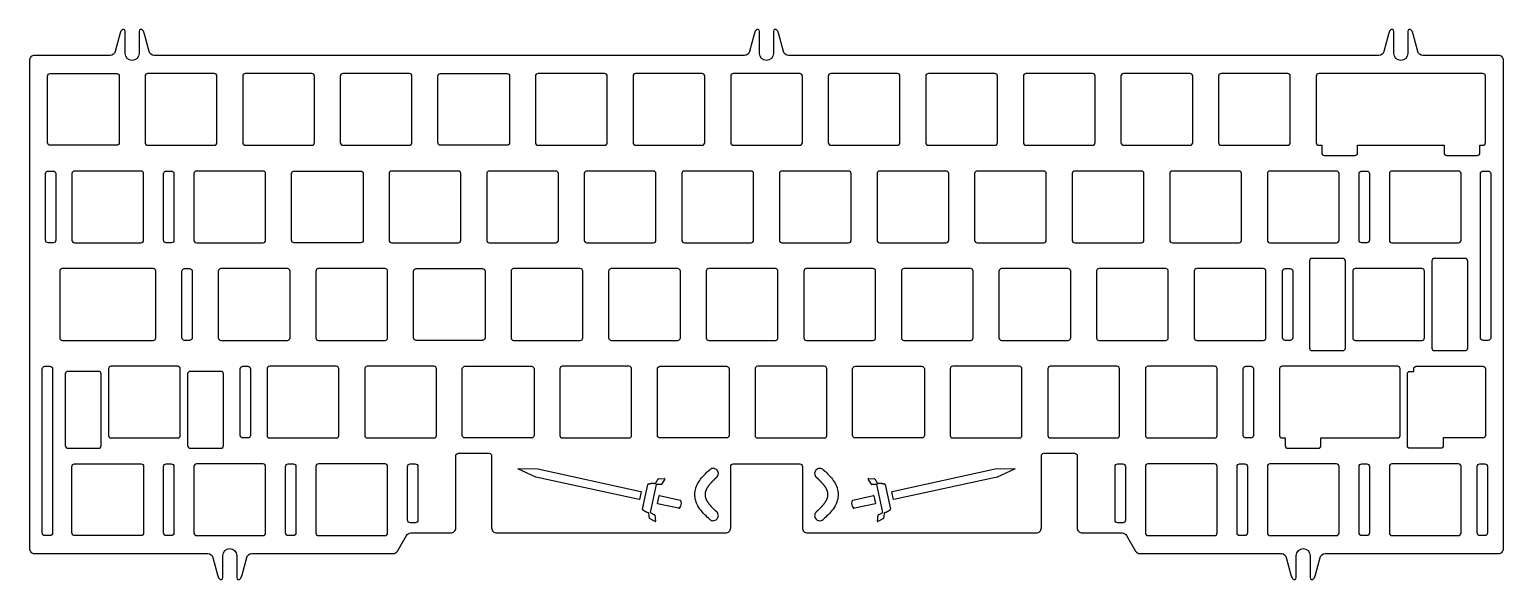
# Model space of a CAD drawing. Header units: millimetres. Extents: x -1 to 287, y -101 to 6.
import ezdxf

# ---------------------------------------------------------------- set-up
doc = ezdxf.new("R2010")
doc.units = ezdxf.units.MM
doc.header["$MEASUREMENT"] = 0

msp = doc.modelspace()

# ---------------------------------------------------------------- linework, layer by layer
for p, q in [((133.24, -79.97), (133.24, -79.97)), ((152.51, -79.97), (152.51, -79.97)), ((118.67, -87.58), (119.73, -82.74)), ((121.36, -82.77), (120.16, -88.23)), ((121.19, -82.55), (121.73, -81.67)), ((122.34, -82.74), (121.36, -82.77)), ((121.77, -81.65), (122.98, -81.61)), ((123.03, -81.69), (122.39, -82.71)), ((163.36, -82.71), (162.72, -81.69)), ((162.77, -81.61), (163.98, -81.65)), ((164.39, -82.77), (163.41, -82.74)), ((164.02, -81.67), (164.56, -82.55)), ((165.59, -88.23), (164.39, -82.77)), ((166.02, -82.74), (167.08, -87.58)), ((121.58, -86.45), (121.9, -84.98)), ((121.96, -84.94), (126.05, -85.85)), ((159.7, -85.85), (163.79, -84.94)), ((163.85, -84.98), (164.17, -86.45)), ((120.04, -89.38), (119.91, -88.36)), ((120.16, -88.23), (121.04, -88.67)), ((121.07, -88.71), (121.22, -89.91)), ((125.71, -87.4), (121.62, -86.51)), ((164.13, -86.51), (160.04, -87.4)), ((164.53, -89.91), (164.68, -88.71)), ((164.71, -88.67), (165.59, -88.23)), ((165.84, -88.36), (165.71, -89.38)), ((121.14, -89.96), (120.06, -89.42)), ((133.24, -89.48), (133.24, -89.48)), ((152.51, -89.48), (152.51, -89.48)), ((165.69, -89.42), (164.61, -89.96))]:
    msp.add_line(p, q)
for points in [[(149.88, -91.23, 0.414214), (150.88, -92.23), (195.53, -92.23, 0.414214), (196.53, -91.23), (196.53, -77.17, -0.414214), (197.03, -76.67), (203.03, -76.67, -0.414214), (203.53, -77.17), (203.53, -91.23, 0.414214), (204.53, -92.23), (212.3, -92.23, -0.267949), (213.16, -92.73), (214.91, -95.75, 0.267949), (215.78, -96.25), (243.38, -96.25, -0.341092), (244.35, -97), (245.23, -100.38, 0.082627), (245.57, -101.13, 0.742955), (246.3, -100.91), (246.3, -96.6, -1), (249, -96.6), (249, -100.91, 0.742955), (249.73, -101.13, 0.082627), (250.07, -100.38), (250.95, -97, -0.341092), (251.92, -96.25), (285.75, -96.25, 0.414214), (286.75, -95.25), (286.75, 0, 0.414214), (285.75, 1), (270.97, 1, -0.341092), (270, 1.75), (269.12, 5.13, 0.082627), (268.78, 5.88, 0.742955), (268.05, 5.66), (268.05, 1.35, -1), (265.35, 1.35), (265.35, 5.66, 0.742955), (264.62, 5.88, 0.082627), (264.28, 5.13), (263.4, 1.75, -0.341092), (262.43, 1), (147.15, 1, -0.341092), (146.18, 1.75), (145.29, 5.13, 0.082627), (144.96, 5.88, 0.742955), (144.22, 5.66), (144.22, 1.35, -1), (141.53, 1.35), (141.53, 5.66, 0.742955), (140.79, 5.88, 0.082627), (140.46, 5.13), (139.57, 1.75, -0.341092), (138.6, 1), (23.32, 1, -0.341092), (22.35, 1.75), (21.47, 5.13, 0.082627), (21.13, 5.88, 0.742955), (20.4, 5.66), (20.4, 1.35, -1), (17.7, 1.35), (17.7, 5.66, 0.742955), (16.97, 5.88, 0.082627), (16.63, 5.13), (15.75, 1.75, -0.341092), (14.78, 1), (0, 1, 0.414214), (-1, 0), (-1, -95.25, 0.414214), (0, -96.25), (33.83, -96.25, -0.341092), (34.8, -97), (35.68, -100.38, 0.082627), (36.02, -101.13, 0.742955), (36.75, -100.91), (36.75, -96.6, -1), (39.45, -96.6), (39.45, -100.91, 0.742955), (40.18, -101.13, 0.082627), (40.52, -100.38), (41.4, -97, -0.341092), (42.37, -96.25), (69.97, -96.25, 0.267949), (70.84, -95.75), (72.59, -92.73, -0.267949), (73.45, -92.23), (81.22, -92.23, 0.414214), (82.22, -91.23), (82.22, -77.17, -0.414214), (82.72, -76.67), (88.72, -76.67, -0.414214), (89.22, -77.17), (89.22, -91.23, 0.414214), (90.22, -92.23), (134.88, -92.23, 0.414214), (135.88, -91.23), (135.88, -79.23, -0.414214), (136.38, -78.73), (149.38, -78.73, -0.414214), (149.88, -79.23)], [(2.52, -16.03), (2.52, -3.03, -0.414214), (3.02, -2.53), (16.02, -2.53, -0.414214), (16.52, -3.03), (16.52, -16.03, -0.414214), (16.02, -16.53), (3.02, -16.53, -0.414214)], [(22.07, -2.53, 0.414214), (21.57, -3.03), (21.57, -16.03, 0.414214), (22.07, -16.53), (35.08, -16.53, 0.414214), (35.58, -16.03), (35.58, -3.03, 0.414214), (35.08, -2.53)], [(41.12, -2.53, 0.414214), (40.62, -3.03), (40.62, -16.03, 0.414214), (41.12, -16.53), (54.13, -16.53, 0.414214), (54.62, -16.03), (54.62, -3.03, 0.414214), (54.13, -2.53)], [(60.17, -2.53, 0.414214), (59.67, -3.03), (59.67, -16.03, 0.414214), (60.17, -16.53), (73.17, -16.53, 0.414214), (73.67, -16.03), (73.67, -3.03, 0.414214), (73.17, -2.53)], [(78.72, -16.03), (78.72, -3.03, -0.414214), (79.22, -2.53), (92.22, -2.53, -0.414214), (92.72, -3.03), (92.72, -16.03, -0.414214), (92.22, -16.53), (79.22, -16.53, -0.414214)], [(98.28, -2.53, 0.414214), (97.77, -3.03), (97.77, -16.03, 0.414214), (98.28, -16.53), (111.28, -16.53, 0.414214), (111.78, -16.03), (111.78, -3.03, 0.414214), (111.28, -2.53)], [(117.33, -2.53, 0.414214), (116.83, -3.03), (116.83, -16.03, 0.414214), (117.33, -16.53), (130.32, -16.53, 0.414214), (130.82, -16.03), (130.82, -3.03, 0.414214), (130.32, -2.53)], [(136.38, -2.53, 0.414214), (135.88, -3.03), (135.88, -16.03, 0.414214), (136.38, -16.53), (149.38, -16.53, 0.414214), (149.88, -16.03), (149.88, -3.03, 0.414214), (149.38, -2.53)], [(155.43, -2.53, 0.414214), (154.93, -3.03), (154.93, -16.03, 0.414214), (155.43, -16.53), (168.43, -16.53, 0.414214), (168.93, -16.03), (168.93, -3.03, 0.414214), (168.43, -2.53)], [(187.97, -3.03, 0.414214), (187.47, -2.53), (174.47, -2.53, 0.414214), (173.97, -3.03), (173.97, -16.03, 0.414214), (174.47, -16.53), (187.47, -16.53, 0.414214), (187.97, -16.03)], [(193.53, -2.53, 0.414214), (193.03, -3.03), (193.03, -16.03, 0.414214), (193.53, -16.53), (206.53, -16.53, 0.414214), (207.03, -16.03), (207.03, -3.03, 0.414214), (206.53, -2.53)], [(212.57, -2.53, 0.414214), (212.07, -3.03), (212.07, -16.03, 0.414214), (212.57, -16.53), (225.57, -16.53, 0.414214), (226.07, -16.03), (226.07, -3.03, 0.414214), (225.57, -2.53)], [(231.62, -2.53, 0.414214), (231.12, -3.03), (231.12, -16.03, 0.414214), (231.62, -16.53), (244.62, -16.53, 0.414214), (245.12, -16.03), (245.12, -3.03, 0.414214), (244.62, -2.53)], [(250.68, -2.53, 0.414214), (250.18, -3.03), (250.18, -16.03, 0.414214), (250.68, -16.53), (251.26, -16.53), (251.26, -18.03, 0.414214), (251.76, -18.53), (257.76, -18.53, 0.414214), (258.26, -18.03), (258.26, -16.53), (275.14, -16.53), (275.14, -18.03, 0.414214), (275.64, -18.53), (281.64, -18.53, 0.414214), (282.14, -18.03), (282.14, -16.53), (282.73, -16.53, 0.414214), (283.23, -16.03), (283.23, -3.03, 0.414214), (282.73, -2.53)], [(2.14, -35.08), (2.14, -22.08, -0.414214), (2.64, -21.58), (3.64, -21.58, -0.414214), (4.14, -22.08), (4.14, -35.08, -0.414214), (3.64, -35.58), (2.64, -35.58, -0.414214)], [(7.79, -21.58, 0.414214), (7.29, -22.08), (7.29, -35.08, 0.414214), (7.79, -35.58), (20.79, -35.58, 0.414214), (21.29, -35.08), (21.29, -22.08, 0.414214), (20.79, -21.58)], [(25.19, -35.08), (25.19, -22.08, -0.414214), (25.69, -21.58), (26.69, -21.58, -0.414214), (27.19, -22.08), (27.19, -35.08, -0.414214), (26.69, -35.58), (25.69, -35.58, -0.414214)], [(31.6, -21.58, 0.414214), (31.1, -22.08), (31.1, -35.08, 0.414214), (31.6, -35.58), (44.6, -35.58, 0.414214), (45.1, -35.08), (45.1, -22.08, 0.414214), (44.6, -21.58)], [(50.15, -35.08), (50.15, -22.08, -0.414214), (50.65, -21.58), (63.65, -21.58, -0.414214), (64.15, -22.08), (64.15, -35.08, -0.414214), (63.65, -35.58), (50.65, -35.58, -0.414214)], [(69.7, -21.58, 0.414214), (69.2, -22.08), (69.2, -35.08, 0.414214), (69.7, -35.58), (82.7, -35.58, 0.414214), (83.2, -35.08), (83.2, -22.08, 0.414214), (82.7, -21.58)], [(88.75, -21.58, 0.414214), (88.25, -22.08), (88.25, -35.08, 0.414214), (88.75, -35.58), (101.75, -35.58, 0.414214), (102.25, -35.08), (102.25, -22.08, 0.414214), (101.75, -21.58)], [(107.8, -21.58, 0.414214), (107.3, -22.08), (107.3, -35.08, 0.414214), (107.8, -35.58), (120.8, -35.58, 0.414214), (121.3, -35.08), (121.3, -22.08, 0.414214), (120.8, -21.58)], [(126.85, -21.58, 0.414214), (126.35, -22.08), (126.35, -35.08, 0.414214), (126.85, -35.58), (139.85, -35.58, 0.414214), (140.35, -35.08), (140.35, -22.08, 0.414214), (139.85, -21.58)], [(145.9, -21.58, 0.414214), (145.4, -22.08), (145.4, -35.08, 0.414214), (145.9, -35.58), (158.9, -35.58, 0.414214), (159.4, -35.08), (159.4, -22.08, 0.414214), (158.9, -21.58)], [(164.95, -21.58, 0.414214), (164.45, -22.08), (164.45, -35.08, 0.414214), (164.95, -35.58), (177.95, -35.58, 0.414214), (178.45, -35.08), (178.45, -22.08, 0.414214), (177.95, -21.58)], [(184, -21.58, 0.414214), (183.5, -22.08), (183.5, -35.08, 0.414214), (184, -35.58), (197, -35.58, 0.414214), (197.5, -35.08), (197.5, -22.08, 0.414214), (197, -21.58)], [(203.05, -21.58, 0.414214), (202.55, -22.08), (202.55, -35.08, 0.414214), (203.05, -35.58), (216.05, -35.58, 0.414214), (216.55, -35.08), (216.55, -22.08, 0.414214), (216.05, -21.58)], [(222.1, -21.58, 0.414214), (221.6, -22.08), (221.6, -35.08, 0.414214), (222.1, -35.58), (235.1, -35.58, 0.414214), (235.6, -35.08), (235.6, -22.08, 0.414214), (235.1, -21.58)], [(241.15, -21.58, 0.414214), (240.65, -22.08), (240.65, -35.08, 0.414214), (241.15, -35.58), (254.15, -35.58, 0.414214), (254.65, -35.08), (254.65, -22.08, 0.414214), (254.15, -21.58)], [(258.56, -35.08), (258.56, -22.08, -0.414214), (259.06, -21.58), (260.06, -21.58, -0.414214), (260.56, -22.08), (260.56, -35.08, -0.414214), (260.06, -35.58), (259.06, -35.58, -0.414214)], [(264.96, -21.58, 0.414214), (264.46, -22.08), (264.46, -35.08, 0.414214), (264.96, -35.58), (277.96, -35.58, 0.414214), (278.46, -35.08), (278.46, -22.08, 0.414214), (277.96, -21.58)], [(282.25, -54.13), (282.25, -22.08, -0.414214), (282.75, -21.58), (283.75, -21.58, -0.414214), (284.25, -22.08), (284.25, -54.13, -0.414214), (283.75, -54.63), (282.75, -54.63, -0.414214)], [(248.88, -56.13, 0.414214), (249.38, -56.63), (255.38, -56.63, 0.414214), (255.88, -56.13), (255.88, -39.13, 0.414214), (255.38, -38.63), (249.38, -38.63, 0.414214), (248.88, -39.13)], [(272.76, -56.13, 0.414214), (273.26, -56.63), (279.26, -56.63, 0.414214), (279.76, -56.13), (279.76, -39.13, 0.414214), (279.26, -38.63), (273.26, -38.63, 0.414214), (272.76, -39.13)], [(5.41, -40.63, 0.414214), (4.91, -41.13), (4.91, -54.13, 0.414214), (5.41, -54.63), (23.17, -54.63, 0.414214), (23.67, -54.13), (23.67, -41.13, 0.414214), (23.17, -40.63)], [(28.77, -54.13), (28.77, -41.13, -0.414214), (29.27, -40.63), (30.27, -40.63, -0.414214), (30.77, -41.13), (30.77, -54.13, -0.414214), (30.27, -54.63), (29.27, -54.63, -0.414214)], [(36.36, -40.63, 0.414214), (35.86, -41.13), (35.86, -54.13, 0.414214), (36.36, -54.63), (49.36, -54.63, 0.414214), (49.86, -54.13), (49.86, -41.13, 0.414214), (49.36, -40.63)], [(55.41, -40.63, 0.414214), (54.91, -41.13), (54.91, -54.13, 0.414214), (55.41, -54.63), (68.41, -54.63, 0.414214), (68.91, -54.13), (68.91, -41.13, 0.414214), (68.41, -40.63)], [(73.96, -54.13), (73.96, -41.13, -0.414214), (74.46, -40.63), (87.46, -40.63, -0.414214), (87.96, -41.13), (87.96, -54.13, -0.414214), (87.46, -54.63), (74.46, -54.63, -0.414214)], [(93.51, -40.63, 0.414214), (93.01, -41.13), (93.01, -54.13, 0.414214), (93.51, -54.63), (106.51, -54.63, 0.414214), (107.01, -54.13), (107.01, -41.13, 0.414214), (106.51, -40.63)], [(112.56, -40.63, 0.414214), (112.06, -41.13), (112.06, -54.13, 0.414214), (112.56, -54.63), (125.56, -54.63, 0.414214), (126.06, -54.13), (126.06, -41.13, 0.414214), (125.56, -40.63)], [(131.61, -40.63, 0.414214), (131.11, -41.13), (131.11, -54.13, 0.414214), (131.61, -54.63), (144.61, -54.63, 0.414214), (145.11, -54.13), (145.11, -41.13, 0.414214), (144.61, -40.63)], [(150.66, -40.63, 0.414214), (150.16, -41.13), (150.16, -54.13, 0.414214), (150.66, -54.63), (163.66, -54.63, 0.414214), (164.16, -54.13), (164.16, -41.13, 0.414214), (163.66, -40.63)], [(169.71, -40.63, 0.414214), (169.21, -41.13), (169.21, -54.13, 0.414214), (169.71, -54.63), (182.71, -54.63, 0.414214), (183.21, -54.13), (183.21, -41.13, 0.414214), (182.71, -40.63)], [(188.76, -40.63, 0.414214), (188.26, -41.13), (188.26, -54.13, 0.414214), (188.76, -54.63), (201.76, -54.63, 0.414214), (202.26, -54.13), (202.26, -41.13, 0.414214), (201.76, -40.63)], [(207.81, -40.63, 0.414214), (207.31, -41.13), (207.31, -54.13, 0.414214), (207.81, -54.63), (220.81, -54.63, 0.414214), (221.31, -54.13), (221.31, -41.13, 0.414214), (220.81, -40.63)], [(240.36, -41.13, 0.414214), (239.86, -40.63), (226.86, -40.63, 0.414214), (226.36, -41.13), (226.36, -54.13, 0.414214), (226.86, -54.63), (239.86, -54.63, 0.414214), (240.36, -54.13)], [(243.62, -54.13), (243.62, -41.13, -0.414214), (244.12, -40.63), (245.12, -40.63, -0.414214), (245.62, -41.13), (245.62, -54.13, -0.414214), (245.12, -54.63), (244.12, -54.63, -0.414214)], [(257.82, -40.63, 0.414214), (257.32, -41.13), (257.32, -54.13, 0.414214), (257.82, -54.63), (270.82, -54.63, 0.414214), (271.32, -54.13), (271.32, -41.13, 0.414214), (270.82, -40.63)], [(1.5, -92.23), (1.5, -60.18, -0.414214), (2, -59.68), (3, -59.68, -0.414214), (3.5, -60.18), (3.5, -92.23, -0.414214), (3, -92.73), (2, -92.73, -0.414214)], [(14.93, -59.68, 0.414214), (14.43, -60.18), (14.43, -73.18, 0.414214), (14.93, -73.68), (27.93, -73.68, 0.414214), (28.43, -73.18), (28.43, -60.18, 0.414214), (27.93, -59.68)], [(40.13, -73.18), (40.13, -60.18, -0.414214), (40.63, -59.68), (41.63, -59.68, -0.414214), (42.13, -60.18), (42.13, -73.18, -0.414214), (41.63, -73.68), (40.63, -73.68, -0.414214)], [(45.89, -59.68, 0.414214), (45.39, -60.18), (45.39, -73.18, 0.414214), (45.89, -73.68), (58.89, -73.68, 0.414214), (59.39, -73.18), (59.39, -60.18, 0.414214), (58.89, -59.68)], [(78.44, -60.18, 0.414214), (77.94, -59.68), (64.94, -59.68, 0.414214), (64.44, -60.18), (64.44, -73.18, 0.414214), (64.94, -73.68), (77.94, -73.68, 0.414214), (78.44, -73.18)], [(83.49, -73.18), (83.49, -60.18, -0.414214), (83.99, -59.68), (96.99, -59.68, -0.414214), (97.49, -60.18), (97.49, -73.18, -0.414214), (96.99, -73.68), (83.99, -73.68, -0.414214)], [(116.54, -60.18, 0.414214), (116.04, -59.68), (103.04, -59.68, 0.414214), (102.54, -60.18), (102.54, -73.18, 0.414214), (103.04, -73.68), (116.04, -73.68, 0.414214), (116.54, -73.18)], [(121.59, -73.18), (121.59, -60.18, -0.414214), (122.09, -59.68), (135.09, -59.68, -0.414214), (135.59, -60.18), (135.59, -73.18, -0.414214), (135.09, -73.68), (122.09, -73.68, -0.414214)], [(154.64, -60.18, 0.414214), (154.14, -59.68), (141.14, -59.68, 0.414214), (140.64, -60.18), (140.64, -73.18, 0.414214), (141.14, -73.68), (154.14, -73.68, 0.414214), (154.64, -73.18)], [(159.69, -73.18), (159.69, -60.18, -0.414214), (160.19, -59.68), (173.19, -59.68, -0.414214), (173.69, -60.18), (173.69, -73.18, -0.414214), (173.19, -73.68), (160.19, -73.68, -0.414214)], [(179.24, -59.68, 0.414214), (178.74, -60.18), (178.74, -73.18, 0.414214), (179.24, -73.68), (192.24, -73.68, 0.414214), (192.74, -73.18), (192.74, -60.18, 0.414214), (192.24, -59.68)], [(198.29, -59.68, 0.414214), (197.79, -60.18), (197.79, -73.18, 0.414214), (198.29, -73.68), (211.29, -73.68, 0.414214), (211.79, -73.18), (211.79, -60.18, 0.414214), (211.29, -59.68)], [(217.34, -59.68, 0.414214), (216.84, -60.18), (216.84, -73.18, 0.414214), (217.34, -73.68), (230.34, -73.68, 0.414214), (230.84, -73.18), (230.84, -60.18, 0.414214), (230.34, -59.68)], [(235.93, -73.18), (235.93, -60.18, -0.414214), (236.43, -59.68), (237.43, -59.68, -0.414214), (237.93, -60.18), (237.93, -73.18, -0.414214), (237.43, -73.68), (236.43, -73.68, -0.414214)], [(243.53, -59.68, 0.414214), (243.03, -60.18), (243.03, -73.18, 0.414214), (243.53, -73.68), (244.12, -73.68), (244.12, -75.18, 0.414214), (244.62, -75.68), (250.62, -75.68, 0.414214), (251.12, -75.18), (251.12, -73.68), (266.06, -73.68, 0.414214), (266.56, -73.18), (266.56, -60.18, 0.414214), (266.06, -59.68)], [(282.73, -73.68), (274.99, -73.68), (274.99, -75.18, -0.414214), (274.49, -75.68), (268.49, -75.68, -0.414214), (267.99, -75.18), (267.99, -61.18, -0.414214), (268.49, -60.68), (269.23, -60.68), (269.23, -60.18, -0.414214), (269.73, -59.68), (282.73, -59.68, -0.414214), (283.23, -60.18), (283.23, -73.18, -0.414214)], [(6.49, -60.68, 0.414214), (5.99, -61.18), (5.99, -75.18, 0.414214), (6.49, -75.68), (12.49, -75.68, 0.414214), (12.99, -75.18), (12.99, -61.18, 0.414214), (12.49, -60.68)], [(30.37, -60.68, 0.414214), (29.87, -61.18), (29.87, -75.18, 0.414214), (30.37, -75.68), (36.37, -75.68, 0.414214), (36.87, -75.18), (36.87, -61.18, 0.414214), (36.37, -60.68)], [(7.29, -92.23), (7.29, -79.23, -0.414214), (7.79, -78.73), (20.79, -78.73, -0.414214), (21.29, -79.23), (21.29, -92.23, -0.414214), (20.79, -92.73), (7.79, -92.73, -0.414214)], [(25.19, -92.23), (25.19, -79.23, -0.414214), (25.69, -78.73), (26.69, -78.73, -0.414214), (27.19, -79.23), (27.19, -92.23, -0.414214), (26.69, -92.73), (25.69, -92.73, -0.414214)], [(31.6, -78.73, 0.414214), (31.1, -79.23), (31.1, -92.23, 0.414214), (31.6, -92.73), (44.6, -92.73, 0.414214), (45.1, -92.23), (45.1, -79.23, 0.414214), (44.6, -78.73)], [(49.01, -92.23), (49.01, -79.23, -0.414214), (49.51, -78.73), (50.51, -78.73, -0.414214), (51.01, -79.23), (51.01, -92.23, -0.414214), (50.51, -92.73), (49.51, -92.73, -0.414214)], [(68.91, -79.23, 0.414214), (68.41, -78.73), (55.41, -78.73, 0.414214), (54.91, -79.23), (54.91, -92.23, 0.414214), (55.41, -92.73), (68.41, -92.73, 0.414214), (68.91, -92.23)], [(72.82, -89.73), (72.82, -79.23, -0.414214), (73.32, -78.73), (74.32, -78.73, -0.414214), (74.82, -79.23), (74.82, -89.73, -0.414214), (74.32, -90.23), (73.32, -90.23, -0.414214)], [(94.46, -79.67), (98.22, -79.68), (118.35, -84.14, -0.413711), (118.39, -84.2), (118.06, -85.69, -0.413711), (118, -85.72), (97.86, -81.33), (94.44, -79.76, -0.806876)], [(191.31, -79.76), (187.89, -81.33), (167.75, -85.72, -0.413711), (167.69, -85.69), (167.36, -84.2, -0.413711), (167.4, -84.14), (187.53, -79.68), (191.29, -79.67, -0.806876)], [(210.93, -89.73), (210.93, -79.23, -0.414214), (211.43, -78.73), (212.43, -78.73, -0.414214), (212.93, -79.23), (212.93, -89.73, -0.414214), (212.43, -90.23), (211.43, -90.23, -0.414214)], [(217.34, -78.73, 0.414214), (216.84, -79.23), (216.84, -92.23, 0.414214), (217.34, -92.73), (230.34, -92.73, 0.414214), (230.84, -92.23), (230.84, -79.23, 0.414214), (230.34, -78.73)], [(234.74, -92.23), (234.74, -79.23, -0.414214), (235.24, -78.73), (236.24, -78.73, -0.414214), (236.74, -79.23), (236.74, -92.23, -0.414214), (236.24, -92.73), (235.24, -92.73, -0.414214)], [(241.15, -78.73, 0.414214), (240.65, -79.23), (240.65, -92.23, 0.414214), (241.15, -92.73), (254.15, -92.73, 0.414214), (254.65, -92.23), (254.65, -79.23, 0.414214), (254.15, -78.73)], [(258.56, -92.23), (258.56, -79.23, -0.414214), (259.06, -78.73), (260.06, -78.73, -0.414214), (260.56, -79.23), (260.56, -92.23, -0.414214), (260.06, -92.73), (259.06, -92.73, -0.414214)], [(264.96, -78.73, 0.414214), (264.46, -79.23), (264.46, -92.23, 0.414214), (264.96, -92.73), (277.96, -92.73, 0.414214), (278.46, -92.23), (278.46, -79.23, 0.414214), (277.96, -78.73)], [(281.61, -92.23), (281.61, -79.23, -0.414214), (282.11, -78.73), (283.11, -78.73, -0.414214), (283.61, -79.23), (283.61, -92.23, -0.414214), (283.11, -92.73), (282.11, -92.73, -0.414214)]]:
    msp.add_lwpolyline(points, format="xyb", close=True)
for centre, start, end in [((121.77, -81.7), 91.9275, 148.0725), ((122.34, -82.69), 271.9275, 328.0725), ((122.98, -81.66), 328.0725, 91.9275), ((162.77, -81.66), 88.0725, 211.9275), ((163.41, -82.69), 211.9275, 268.0725), ((163.98, -81.7), 31.9275, 88.0725), ((121.95, -84.99), 77.5, 167.5984), ((163.8, -84.99), 12.4016, 102.5), ((121.02, -88.72), 7.1244, 63.2693), ((121.63, -86.46), 167.5984, 257.6968), ((164.12, -86.46), 282.3032, 12.4016), ((164.73, -88.72), 116.7307, 172.8756), ((120.09, -89.38), 187.1244, 243.2693), ((121.17, -89.92), 243.2693, 7.1244), ((164.58, -89.92), 172.8756, 296.7307), ((165.66, -89.38), 296.7307, 352.8756)]:
    msp.add_arc(centre, 0.05, start, end)
for centre, major_axis, ratio, start_param, end_param in [((119.77, -82.74), (-0.027, -0.0349), 0.855137, 4.208224, 5.216554), ((165.98, -82.74), (0.027, -0.0349), 0.855137, 1.066631, 2.074961), ((125.83, -86.62), (0.172, 0.783), 0.515719, 3.252934, 6.171844), ((159.92, -86.62), (-0.172, 0.783), 0.515719, 0.111341, 3.030252), ((118.71, -87.59), (0.0098, -0.043), 0.855137, 4.208224, 5.216554), ((167.04, -87.59), (-0.0098, -0.043), 0.855137, 1.066631, 2.074961)]:
    msp.add_ellipse(centre, major_axis=major_axis, ratio=ratio, start_param=start_param, end_param=end_param)
for points, degree, knots in [([(131.81, -89.58), (131.48, -89.28), (131.16, -88.99), (130.18, -87.97), (129.53, -87.22), (128.87, -85.45), (128.8, -84.56), (129.21, -82.85), (129.69, -82.12), (130.7, -80.9), (131.23, -80.38), (131.81, -79.87)], 3, [-0.9235904, -0.9235904, -0.9235904, -0.9235904, -0.8240347, -0.8240347, -0.5976043, -0.5976043, -0.4381173, -0.4381173, -0.25, -0.25, -0.0761548, -0.0761548, -0.0761548, -0.0761548]), ([(133.24, -79.97), (133.09, -79.8), (132.6, -79.51), (132.03, -79.67), (131.81, -79.87)], 3, [0, 0, 0, 0, 0.0686786, 0.16025, 0.16025, 0.16025, 0.16025]), ([(133.14, -81.36), (133.31, -81.21), (133.57, -80.74), (133.43, -80.2), (133.24, -79.97)], 3, [0, 0, 0, 0, 0.066172, 0.1544014, 0.1544014, 0.1544014, 0.1544014]), ([(152.51, -79.97), (152.37, -80.14), (152.17, -80.65), (152.39, -81.16), (152.61, -81.36)], 3, [0, 0, 0, 0, 0.066172, 0.1544014, 0.1544014, 0.1544014, 0.1544014]), ([(153.94, -79.87), (153.77, -79.72), (153.25, -79.5), (152.71, -79.74), (152.51, -79.97)], 3, [0, 0, 0, 0, 0.0686786, 0.16025, 0.16025, 0.16025, 0.16025]), ([(153.94, -79.87), (154.52, -80.38), (155.05, -80.9), (156.06, -82.12), (156.54, -82.85), (156.95, -84.56), (156.88, -85.45), (156.22, -87.22), (155.57, -87.97), (154.59, -88.99), (154.27, -89.28), (153.94, -89.58)], 3, [0.0761548, 0.0761548, 0.0761548, 0.0761548, 0.25, 0.25, 0.4381173, 0.4381173, 0.5976043, 0.5976043, 0.8240347, 0.8240347, 0.9235904, 0.9235904, 0.9235904, 0.9235904]), ([(119.76, -82.71), (119.81, -82.68), (119.93, -82.63), (120.11, -82.57), (120.38, -82.52), (120.68, -82.52), (120.93, -82.53), (121.1, -82.54), (121.19, -82.55)], 5, [0.0073506, 0.0073506, 0.0073506, 0.0073506, 0.0073506, 0.0073506, 0.1, 0.2, 0.3, 0.3892999, 0.3892999, 0.3892999, 0.3892999, 0.3892999, 0.3892999]), ([(133.14, -81.36), (133.1, -81.4), (132.88, -81.6), (132.49, -81.97), (131.96, -82.49), (131.4, -83.16), (130.95, -83.95), (130.8, -84.73), (130.95, -85.5), (131.4, -86.29), (131.96, -86.96), (132.49, -87.48), (132.88, -87.85), (133.1, -88.05), (133.14, -88.09)], 5, [0.0764966, 0.0764966, 0.0764966, 0.0764966, 0.0764966, 0.0764966, 0.1, 0.2, 0.3, 0.4, 0.5, 0.6, 0.7, 0.8, 0.9, 0.9235272, 0.9235272, 0.9235272, 0.9235272, 0.9235272, 0.9235272]), ([(152.61, -88.09), (152.65, -88.05), (152.87, -87.85), (153.26, -87.48), (153.79, -86.96), (154.35, -86.29), (154.8, -85.5), (154.95, -84.73), (154.8, -83.95), (154.35, -83.16), (153.79, -82.49), (153.26, -81.97), (152.87, -81.6), (152.65, -81.4), (152.61, -81.36)], 5, [-0.9235272, -0.9235272, -0.9235272, -0.9235272, -0.9235272, -0.9235272, -0.9, -0.8, -0.7, -0.6, -0.5, -0.4, -0.3, -0.2, -0.1, -0.0764966, -0.0764966, -0.0764966, -0.0764966, -0.0764966, -0.0764966]), ([(164.56, -82.55), (164.65, -82.54), (164.82, -82.53), (165.07, -82.52), (165.37, -82.52), (165.64, -82.57), (165.82, -82.63), (165.94, -82.68), (165.99, -82.71)], 5, [-0.3892999, -0.3892999, -0.3892999, -0.3892999, -0.3892999, -0.3892999, -0.3, -0.2, -0.1, -0.0073506, -0.0073506, -0.0073506, -0.0073506, -0.0073506, -0.0073506]), ([(119.91, -88.36), (119.83, -88.33), (119.67, -88.27), (119.44, -88.18), (119.17, -88.04), (118.94, -87.89), (118.8, -87.76), (118.72, -87.67), (118.68, -87.62)], 5, [-0.3892999, -0.3892999, -0.3892999, -0.3892999, -0.3892999, -0.3892999, -0.3, -0.2, -0.1, -0.0073506, -0.0073506, -0.0073506, -0.0073506, -0.0073506, -0.0073506]), ([(133.24, -89.48), (133.38, -89.31), (133.58, -88.8), (133.36, -88.29), (133.14, -88.09)], 3, [0, 0, 0, 0, 0.0661742, 0.1544065, 0.1544065, 0.1544065, 0.1544065]), ([(152.61, -88.09), (152.44, -88.24), (152.18, -88.71), (152.32, -89.25), (152.51, -89.48)], 3, [0, 0, 0, 0, 0.0661742, 0.1544065, 0.1544065, 0.1544065, 0.1544065]), ([(167.07, -87.62), (167.03, -87.67), (166.95, -87.76), (166.81, -87.89), (166.58, -88.04), (166.31, -88.18), (166.08, -88.27), (165.92, -88.33), (165.84, -88.36)], 5, [0.0073506, 0.0073506, 0.0073506, 0.0073506, 0.0073506, 0.0073506, 0.1, 0.2, 0.3, 0.3892999, 0.3892999, 0.3892999, 0.3892999, 0.3892999, 0.3892999]), ([(131.81, -89.58), (131.98, -89.73), (132.5, -89.95), (133.04, -89.71), (133.24, -89.48)], 3, [0, 0, 0, 0, 0.0688235, 0.1605881, 0.1605881, 0.1605881, 0.1605881]), ([(152.51, -89.48), (152.66, -89.65), (153.15, -89.94), (153.72, -89.78), (153.94, -89.58)], 3, [0, 0, 0, 0, 0.0688235, 0.1605881, 0.1605881, 0.1605881, 0.1605881])]:
    msp.add_open_spline(points, degree=degree, knots=knots)

doc.saveas('drawing.dxf')
